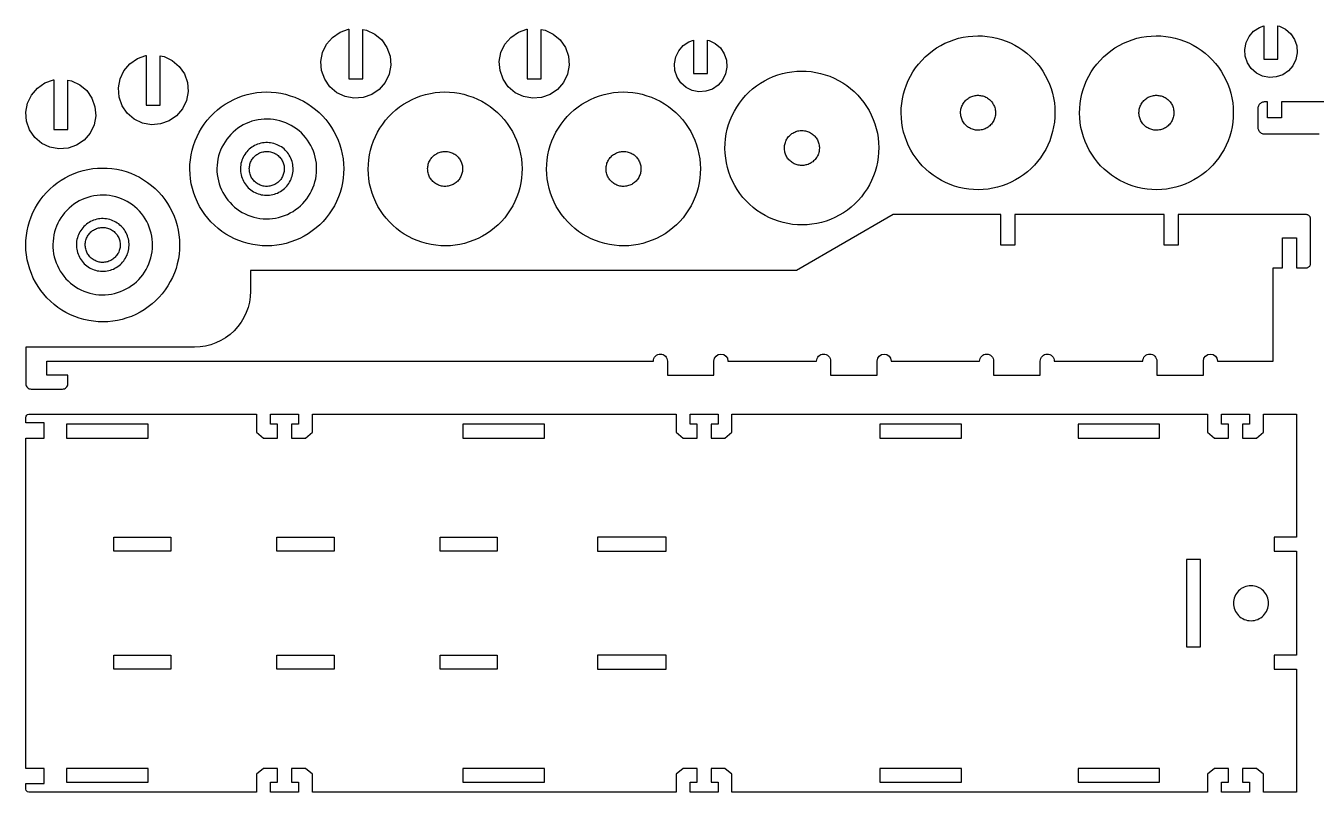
# Model space of a CAD drawing. Extents: x 0.7 to 47.3, y 0.7 to 14.4.
# Drawn here: x 0.72 to 23.79, y 0.72 to 14.42 of the extents above; entities that cross this region are included whole.
import ezdxf

# ---------------------------------------------------------------- set-up
doc = ezdxf.new("R2010")
doc.units = 0
doc.header["$MEASUREMENT"] = 0
for name, color, linetype in [('EXT', 1, 'CONTINUOUS'), ('INT', 150, 'CONTINUOUS'), ('POCKET_1_1MM', 105, 'CONTINUOUS')]:
    doc.layers.add(name, color=color, linetype=linetype)

msp = doc.modelspace()

# ---------------------------------------------------------------- linework, layer by layer
at = {"layer": 'EXT'}
for points in [[(7.037, 13.28), (6.903, 13.188), (6.749, 13.133), (6.586, 13.12), (6.426, 13.15), (6.279, 13.22), (6.155, 13.326), (6.062, 13.461), (6.008, 13.615), (5.995, 13.777), (6.025, 13.938), (6.095, 14.085), (6.201, 14.209), (6.336, 14.301), (6.489, 14.356), (6.494, 14.356), (6.494, 13.468), (6.744, 13.468), (6.744, 14.352), (6.812, 14.339), (6.96, 14.269), (7.084, 14.163), (7.176, 14.028), (7.231, 13.874), (7.243, 13.712), (7.214, 13.551), (7.143, 13.404)], [(10.226, 13.28), (10.092, 13.188), (9.938, 13.133), (9.775, 13.12), (9.615, 13.15), (9.468, 13.22), (9.344, 13.326), (9.251, 13.461), (9.197, 13.615), (9.184, 13.777), (9.214, 13.938), (9.284, 14.085), (9.39, 14.209), (9.525, 14.301), (9.678, 14.356), (9.683, 14.356), (9.683, 13.468), (9.933, 13.468), (9.933, 14.352), (10.001, 14.339), (10.149, 14.269), (10.273, 14.163), (10.365, 14.028), (10.42, 13.874), (10.432, 13.712), (10.403, 13.551), (10.332, 13.404)], [(23.292, 13.611), (23.19, 13.542), (23.073, 13.503), (22.951, 13.494), (22.83, 13.518), (22.72, 13.572), (22.627, 13.653), (22.559, 13.755), (22.519, 13.872), (22.511, 13.994), (22.535, 14.115), (22.589, 14.225), (22.67, 14.318), (22.772, 14.386), (22.855, 14.415), (22.855, 13.819), (23.105, 13.819), (23.105, 14.415), (23.131, 14.41), (23.242, 14.356), (23.334, 14.275), (23.403, 14.173), (23.442, 14.057), (23.451, 13.934), (23.427, 13.814), (23.373, 13.703)], [(13.095, 13.355), (12.993, 13.286), (12.877, 13.247), (12.754, 13.238), (12.633, 13.262), (12.523, 13.316), (12.43, 13.397), (12.362, 13.499), (12.322, 13.616), (12.314, 13.738), (12.338, 13.859), (12.392, 13.969), (12.473, 14.062), (12.575, 14.13), (12.658, 14.159), (12.658, 13.563), (12.908, 13.563), (12.908, 14.16), (12.934, 14.154), (13.045, 14.1), (13.137, 14.019), (13.206, 13.917), (13.245, 13.801), (13.254, 13.678), (13.23, 13.558), (13.176, 13.447)], [(16.807, 11.854), (16.746, 11.915), (16.688, 11.98), (16.635, 12.048), (16.586, 12.119), (16.542, 12.193), (16.502, 12.27), (16.467, 12.349), (16.438, 12.43), (16.413, 12.513), (16.394, 12.597), (16.38, 12.682), (16.372, 12.768), (16.368, 12.855), (16.371, 12.941), (16.378, 13.027), (16.391, 13.112), (16.41, 13.197), (16.434, 13.28), (16.462, 13.361), (16.496, 13.441), (16.535, 13.518), (16.579, 13.592), (16.627, 13.664), (16.68, 13.733), (16.736, 13.798), (16.797, 13.859), (16.862, 13.917), (16.93, 13.97), (17.001, 14.019), (17.075, 14.063), (17.152, 14.103), (17.231, 14.137), (17.312, 14.167), (17.395, 14.192), (17.479, 14.211), (17.564, 14.225), (17.65, 14.233), (17.737, 14.236), (17.823, 14.234), (17.909, 14.227), (17.994, 14.213), (18.079, 14.195), (18.162, 14.171), (18.243, 14.142), (18.323, 14.109), (18.4, 14.07), (18.474, 14.026), (18.546, 13.978), (18.615, 13.925), (18.68, 13.869), (18.741, 13.808), (18.798, 13.743), (18.852, 13.675), (18.901, 13.604), (18.945, 13.53), (18.985, 13.453), (19.019, 13.374), (19.049, 13.293), (19.073, 13.21), (19.093, 13.126), (19.107, 13.041), (19.115, 12.955), (19.118, 12.868), (19.116, 12.782), (19.108, 12.696), (19.095, 12.611), (19.077, 12.526), (19.053, 12.443), (19.024, 12.362), (18.99, 12.282), (18.952, 12.205), (18.908, 12.131), (18.86, 12.059), (18.807, 11.99), (18.75, 11.925), (18.69, 11.864), (18.625, 11.806), (18.557, 11.753), (18.486, 11.704), (18.412, 11.66), (18.335, 11.62), (18.256, 11.586), (18.175, 11.556), (18.092, 11.531), (18.008, 11.512), (17.923, 11.498), (17.837, 11.49), (17.75, 11.487), (17.664, 11.489), (17.578, 11.496), (17.493, 11.51), (17.408, 11.528), (17.325, 11.552), (17.244, 11.581), (17.164, 11.614), (17.087, 11.653), (17.012, 11.697), (16.941, 11.745), (16.872, 11.798)], [(19.996, 11.854), (19.935, 11.915), (19.877, 11.98), (19.824, 12.048), (19.775, 12.119), (19.731, 12.193), (19.691, 12.27), (19.656, 12.349), (19.627, 12.43), (19.602, 12.513), (19.583, 12.597), (19.569, 12.682), (19.561, 12.768), (19.557, 12.855), (19.56, 12.941), (19.567, 13.027), (19.58, 13.112), (19.599, 13.197), (19.623, 13.28), (19.651, 13.361), (19.685, 13.441), (19.724, 13.518), (19.768, 13.592), (19.816, 13.664), (19.869, 13.733), (19.925, 13.798), (19.986, 13.859), (20.051, 13.917), (20.119, 13.97), (20.19, 14.019), (20.264, 14.063), (20.341, 14.103), (20.42, 14.137), (20.501, 14.167), (20.584, 14.192), (20.668, 14.211), (20.753, 14.225), (20.839, 14.233), (20.925, 14.236), (21.012, 14.234), (21.098, 14.227), (21.183, 14.213), (21.268, 14.195), (21.351, 14.171), (21.432, 14.142), (21.512, 14.109), (21.589, 14.07), (21.663, 14.026), (21.735, 13.978), (21.804, 13.925), (21.869, 13.869), (21.93, 13.808), (21.987, 13.743), (22.041, 13.675), (22.09, 13.604), (22.134, 13.53), (22.174, 13.453), (22.208, 13.374), (22.238, 13.293), (22.262, 13.21), (22.282, 13.126), (22.296, 13.041), (22.304, 12.955), (22.307, 12.868), (22.305, 12.782), (22.297, 12.696), (22.284, 12.611), (22.266, 12.526), (22.242, 12.443), (22.213, 12.362), (22.179, 12.282), (22.141, 12.205), (22.097, 12.131), (22.049, 12.059), (21.996, 11.99), (21.939, 11.925), (21.879, 11.864), (21.814, 11.806), (21.746, 11.753), (21.675, 11.704), (21.601, 11.66), (21.524, 11.62), (21.445, 11.586), (21.364, 11.556), (21.281, 11.531), (21.197, 11.512), (21.112, 11.498), (21.026, 11.49), (20.939, 11.487), (20.853, 11.489), (20.767, 11.496), (20.681, 11.51), (20.597, 11.528), (20.514, 11.552), (20.433, 11.581), (20.353, 11.614), (20.276, 11.653), (20.201, 11.697), (20.13, 11.745), (20.061, 11.798)], [(3.415, 12.808), (3.281, 12.715), (3.127, 12.661), (2.964, 12.648), (2.804, 12.678), (2.657, 12.748), (2.533, 12.854), (2.44, 12.988), (2.386, 13.142), (2.373, 13.305), (2.403, 13.465), (2.473, 13.612), (2.579, 13.737), (2.714, 13.829), (2.867, 13.883), (2.872, 13.883), (2.872, 12.996), (3.122, 12.996), (3.122, 13.879), (3.19, 13.866), (3.338, 13.796), (3.462, 13.69), (3.554, 13.556), (3.609, 13.402), (3.621, 13.239), (3.592, 13.079), (3.521, 12.932)], [(1.762, 12.374), (1.627, 12.282), (1.474, 12.228), (1.311, 12.215), (1.15, 12.245), (1.003, 12.315), (0.879, 12.421), (0.787, 12.555), (0.732, 12.709), (0.72, 12.872), (0.749, 13.032), (0.82, 13.179), (0.926, 13.303), (1.06, 13.396), (1.214, 13.45), (1.218, 13.45), (1.218, 12.563), (1.468, 12.563), (1.468, 13.446), (1.537, 13.433), (1.684, 13.363), (1.808, 13.257), (1.901, 13.123), (1.955, 12.969), (1.968, 12.806), (1.938, 12.646), (1.868, 12.498)], [(13.658, 11.225), (13.596, 11.285), (13.539, 11.35), (13.485, 11.418), (13.437, 11.489), (13.392, 11.563), (13.353, 11.64), (13.318, 11.719), (13.288, 11.8), (13.264, 11.883), (13.244, 11.967), (13.231, 12.052), (13.222, 12.138), (13.219, 12.225), (13.221, 12.311), (13.229, 12.397), (13.242, 12.482), (13.26, 12.567), (13.284, 12.65), (13.313, 12.731), (13.347, 12.811), (13.386, 12.888), (13.429, 12.963), (13.477, 13.034), (13.53, 13.103), (13.587, 13.168), (13.648, 13.229), (13.712, 13.287), (13.78, 13.34), (13.851, 13.389), (13.925, 13.433), (14.002, 13.473), (14.081, 13.507), (14.162, 13.537), (14.245, 13.562), (14.329, 13.581), (14.415, 13.595), (14.501, 13.603), (14.587, 13.607), (14.673, 13.604), (14.759, 13.597), (14.845, 13.583), (14.929, 13.565), (15.012, 13.541), (15.094, 13.513), (15.173, 13.479), (15.25, 13.44), (15.325, 13.396), (15.396, 13.348), (15.465, 13.295), (15.53, 13.239), (15.591, 13.178), (15.649, 13.113), (15.702, 13.045), (15.751, 12.974), (15.795, 12.9), (15.835, 12.823), (15.87, 12.744), (15.899, 12.663), (15.924, 12.58), (15.943, 12.496), (15.957, 12.411), (15.966, 12.325), (15.969, 12.238), (15.966, 12.152), (15.959, 12.066), (15.946, 11.981), (15.927, 11.896), (15.904, 11.813), (15.875, 11.732), (15.841, 11.652), (15.802, 11.575), (15.758, 11.501), (15.71, 11.429), (15.658, 11.36), (15.601, 11.295), (15.54, 11.234), (15.476, 11.177), (15.408, 11.123), (15.336, 11.074), (15.262, 11.03), (15.185, 10.99), (15.106, 10.956), (15.025, 10.926), (14.942, 10.902), (14.858, 10.882), (14.773, 10.868), (14.687, 10.86), (14.601, 10.857), (14.514, 10.859), (14.428, 10.867), (14.343, 10.88), (14.259, 10.898), (14.175, 10.922), (14.094, 10.951), (14.015, 10.985), (13.937, 11.023), (13.863, 11.067), (13.791, 11.115), (13.723, 11.168)], [(4.091, 10.851), (4.029, 10.911), (3.972, 10.976), (3.919, 11.044), (3.87, 11.115), (3.825, 11.189), (3.786, 11.266), (3.751, 11.345), (3.721, 11.426), (3.697, 11.509), (3.678, 11.593), (3.664, 11.678), (3.655, 11.764), (3.652, 11.851), (3.654, 11.937), (3.662, 12.023), (3.675, 12.108), (3.693, 12.193), (3.717, 12.276), (3.746, 12.357), (3.78, 12.437), (3.819, 12.514), (3.862, 12.589), (3.91, 12.66), (3.963, 12.729), (4.02, 12.794), (4.081, 12.855), (4.145, 12.913), (4.213, 12.966), (4.284, 13.015), (4.358, 13.059), (4.435, 13.099), (4.514, 13.133), (4.595, 13.163), (4.678, 13.188), (4.762, 13.207), (4.848, 13.221), (4.934, 13.229), (5.02, 13.233), (5.106, 13.23), (5.192, 13.223), (5.278, 13.209), (5.362, 13.191), (5.445, 13.167), (5.527, 13.139), (5.606, 13.105), (5.683, 13.066), (5.758, 13.022), (5.829, 12.974), (5.898, 12.921), (5.963, 12.865), (6.024, 12.804), (6.082, 12.739), (6.135, 12.671), (6.184, 12.6), (6.228, 12.526), (6.268, 12.449), (6.303, 12.37), (6.332, 12.289), (6.357, 12.206), (6.376, 12.122), (6.39, 12.037), (6.399, 11.951), (6.402, 11.864), (6.4, 11.778), (6.392, 11.692), (6.379, 11.607), (6.36, 11.522), (6.337, 11.439), (6.308, 11.358), (6.274, 11.278), (6.235, 11.201), (6.191, 11.127), (6.143, 11.055), (6.091, 10.986), (6.034, 10.921), (5.973, 10.86), (5.909, 10.803), (5.841, 10.749), (5.769, 10.7), (5.695, 10.656), (5.619, 10.616), (5.539, 10.582), (5.458, 10.552), (5.375, 10.527), (5.291, 10.508), (5.206, 10.494), (5.12, 10.486), (5.034, 10.483), (4.947, 10.485), (4.861, 10.493), (4.776, 10.506), (4.692, 10.524), (4.609, 10.548), (4.527, 10.577), (4.448, 10.611), (4.37, 10.649), (4.296, 10.693), (4.224, 10.741), (4.156, 10.794)], [(7.28, 10.851), (7.218, 10.911), (7.161, 10.976), (7.107, 11.044), (7.059, 11.115), (7.014, 11.189), (6.975, 11.266), (6.94, 11.345), (6.91, 11.426), (6.886, 11.509), (6.866, 11.593), (6.853, 11.678), (6.844, 11.764), (6.841, 11.851), (6.843, 11.937), (6.851, 12.023), (6.864, 12.108), (6.882, 12.193), (6.906, 12.276), (6.935, 12.357), (6.969, 12.437), (7.008, 12.514), (7.051, 12.589), (7.099, 12.66), (7.152, 12.729), (7.209, 12.794), (7.27, 12.855), (7.334, 12.913), (7.402, 12.966), (7.473, 13.015), (7.547, 13.059), (7.624, 13.099), (7.703, 13.133), (7.784, 13.163), (7.867, 13.188), (7.951, 13.207), (8.037, 13.221), (8.123, 13.229), (8.209, 13.233), (8.295, 13.23), (8.381, 13.223), (8.467, 13.209), (8.551, 13.191), (8.634, 13.167), (8.716, 13.139), (8.795, 13.105), (8.872, 13.066), (8.947, 13.022), (9.018, 12.974), (9.087, 12.921), (9.152, 12.865), (9.213, 12.804), (9.271, 12.739), (9.324, 12.671), (9.373, 12.6), (9.417, 12.526), (9.457, 12.449), (9.492, 12.37), (9.521, 12.289), (9.546, 12.206), (9.565, 12.122), (9.579, 12.037), (9.588, 11.951), (9.591, 11.864), (9.589, 11.778), (9.581, 11.692), (9.568, 11.607), (9.549, 11.522), (9.526, 11.439), (9.497, 11.358), (9.463, 11.278), (9.424, 11.201), (9.38, 11.127), (9.332, 11.055), (9.28, 10.986), (9.223, 10.921), (9.162, 10.86), (9.098, 10.803), (9.03, 10.749), (8.958, 10.7), (8.884, 10.656), (8.808, 10.616), (8.728, 10.582), (8.647, 10.552), (8.564, 10.527), (8.48, 10.508), (8.395, 10.494), (8.309, 10.486), (8.223, 10.483), (8.136, 10.485), (8.05, 10.493), (7.965, 10.506), (7.881, 10.524), (7.797, 10.548), (7.716, 10.577), (7.637, 10.611), (7.559, 10.649), (7.485, 10.693), (7.413, 10.741), (7.345, 10.794)], [(10.469, 10.851), (10.407, 10.911), (10.35, 10.976), (10.296, 11.044), (10.248, 11.115), (10.203, 11.189), (10.164, 11.266), (10.129, 11.345), (10.099, 11.426), (10.075, 11.509), (10.055, 11.593), (10.042, 11.678), (10.033, 11.764), (10.03, 11.851), (10.032, 11.937), (10.04, 12.023), (10.053, 12.108), (10.071, 12.193), (10.095, 12.276), (10.124, 12.357), (10.158, 12.437), (10.197, 12.514), (10.24, 12.589), (10.288, 12.66), (10.341, 12.729), (10.398, 12.794), (10.459, 12.855), (10.523, 12.913), (10.591, 12.966), (10.662, 13.015), (10.736, 13.059), (10.813, 13.099), (10.892, 13.133), (10.973, 13.163), (11.056, 13.188), (11.14, 13.207), (11.226, 13.221), (11.312, 13.229), (11.398, 13.233), (11.484, 13.23), (11.57, 13.223), (11.656, 13.209), (11.74, 13.191), (11.823, 13.167), (11.905, 13.139), (11.984, 13.105), (12.061, 13.066), (12.136, 13.022), (12.207, 12.974), (12.276, 12.921), (12.341, 12.865), (12.402, 12.804), (12.46, 12.739), (12.513, 12.671), (12.562, 12.6), (12.606, 12.526), (12.646, 12.449), (12.681, 12.37), (12.71, 12.289), (12.735, 12.206), (12.754, 12.122), (12.768, 12.037), (12.777, 11.951), (12.78, 11.864), (12.778, 11.778), (12.77, 11.692), (12.757, 11.607), (12.738, 11.522), (12.715, 11.439), (12.686, 11.358), (12.652, 11.278), (12.613, 11.201), (12.569, 11.127), (12.521, 11.055), (12.469, 10.986), (12.412, 10.921), (12.351, 10.86), (12.287, 10.803), (12.219, 10.749), (12.147, 10.7), (12.073, 10.656), (11.996, 10.616), (11.917, 10.582), (11.836, 10.552), (11.753, 10.527), (11.669, 10.508), (11.584, 10.494), (11.498, 10.486), (11.412, 10.483), (11.325, 10.485), (11.239, 10.493), (11.154, 10.506), (11.07, 10.524), (10.986, 10.548), (10.905, 10.577), (10.826, 10.611), (10.748, 10.649), (10.674, 10.693), (10.602, 10.741), (10.534, 10.794)], [(1.158, 9.492), (1.096, 9.553), (1.039, 9.618), (0.985, 9.686), (0.937, 9.757), (0.892, 9.831), (0.853, 9.908), (0.818, 9.987), (0.788, 10.068), (0.764, 10.151), (0.744, 10.235), (0.731, 10.32), (0.722, 10.406), (0.719, 10.492), (0.721, 10.579), (0.729, 10.665), (0.742, 10.75), (0.76, 10.835), (0.784, 10.918), (0.813, 10.999), (0.847, 11.079), (0.886, 11.156), (0.929, 11.23), (0.977, 11.302), (1.03, 11.37), (1.087, 11.436), (1.148, 11.497), (1.212, 11.554), (1.28, 11.608), (1.351, 11.657), (1.425, 11.701), (1.502, 11.74), (1.581, 11.775), (1.662, 11.805), (1.745, 11.829), (1.829, 11.849), (1.915, 11.863), (2.001, 11.871), (2.087, 11.874), (2.173, 11.872), (2.259, 11.864), (2.345, 11.851), (2.429, 11.833), (2.512, 11.809), (2.594, 11.78), (2.673, 11.746), (2.75, 11.708), (2.825, 11.664), (2.896, 11.616), (2.965, 11.563), (3.03, 11.506), (3.091, 11.446), (3.149, 11.381), (3.202, 11.313), (3.251, 11.242), (3.295, 11.168), (3.335, 11.091), (3.37, 11.012), (3.399, 10.931), (3.424, 10.848), (3.443, 10.764), (3.457, 10.678), (3.466, 10.593), (3.469, 10.506), (3.466, 10.42), (3.459, 10.334), (3.446, 10.248), (3.427, 10.164), (3.404, 10.081), (3.375, 10), (3.341, 9.92), (3.302, 9.843), (3.258, 9.768), (3.21, 9.697), (3.158, 9.628), (3.101, 9.563), (3.04, 9.502), (2.976, 9.444), (2.908, 9.391), (2.836, 9.342), (2.762, 9.298), (2.685, 9.258), (2.606, 9.223), (2.525, 9.194), (2.442, 9.169), (2.358, 9.15), (2.273, 9.136), (2.187, 9.127), (2.101, 9.124), (2.014, 9.127), (1.928, 9.134), (1.843, 9.147), (1.759, 9.166), (1.675, 9.189), (1.594, 9.218), (1.515, 9.252), (1.437, 9.291), (1.363, 9.335), (1.291, 9.383), (1.223, 9.435)]]:
    msp.add_lwpolyline(points, close=True, dxfattribs=at)
msp.add_lwpolyline([(23.959, 13.054), (23.167, 13.054), (23.167, 12.769), (22.917, 12.769), (22.917, 13.054), (22.86, 13.054), (22.845, 13.053), (22.831, 13.05), (22.817, 13.045), (22.803, 13.038), (22.791, 13.03), (22.78, 13.02), (22.77, 13.009), (22.762, 12.997), (22.755, 12.983), (22.75, 12.969), (22.747, 12.954), (22.746, 12.94), (22.746, 12.598), (22.748, 12.583), (22.751, 12.568), (22.756, 12.554), (22.763, 12.54), (22.772, 12.528), (22.782, 12.516), (22.794, 12.507), (22.807, 12.498), (22.821, 12.492), (22.835, 12.487), (22.85, 12.485), (22.866, 12.484), (23.843, 12.484)], dxfattribs=at)
for points in [[(23.022, 10.089), (23.186, 10.089), (23.186, 10.625), (23.436, 10.625), (23.436, 10.089), (23.606, 10.089), (23.617, 10.09), (23.627, 10.092), (23.638, 10.095), (23.647, 10.1), (23.656, 10.106), (23.665, 10.113), (23.672, 10.121), (23.678, 10.13), (23.683, 10.14), (23.686, 10.151), (23.688, 10.161), (23.689, 10.172), (23.689, 10.96), (23.688, 10.971), (23.686, 10.981), (23.683, 10.992), (23.678, 11.001), (23.672, 11.01), (23.665, 11.019), (23.656, 11.026), (23.647, 11.032), (23.638, 11.037), (23.627, 11.04), (23.617, 11.042), (23.606, 11.043), (21.32, 11.043), (21.32, 10.496), (21.07, 10.496), (21.07, 11.043), (18.403, 11.043), (18.403, 10.496), (18.153, 10.496), (18.153, 11.043), (16.228, 11.043), (14.496, 10.042), (4.736, 10.042), (4.736, 9.673, -0.414214), (3.736, 8.673), (0.719, 8.673), (0.719, 8.017, 0.414214), (0.813, 7.923), (1.375, 7.923, 0.414214), (1.469, 8.017), (1.469, 8.173), (1.094, 8.173), (1.094, 8.423), (11.939, 8.424, -0.414214), (12.064, 8.549, -0.414214), (12.189, 8.424), (12.189, 8.174), (13.022, 8.174), (13.022, 8.424, -1), (13.272, 8.424), (14.856, 8.424, -0.414214), (14.981, 8.549, -0.414214), (15.106, 8.424), (15.106, 8.174), (15.939, 8.174), (15.939, 8.424, -1), (16.189, 8.424), (17.772, 8.424, -0.414214), (17.897, 8.549, -0.414214), (18.022, 8.424), (18.022, 8.174), (18.856, 8.174), (18.856, 8.424, -0.414214), (18.981, 8.549, -0.414214), (19.106, 8.424), (20.689, 8.424, -0.414214), (20.814, 8.549, -0.414214), (20.939, 8.424), (20.939, 8.174), (21.772, 8.174), (21.772, 8.424, -1), (22.022, 8.424), (23.022, 8.424)], [(5.719, 7.048), (5.844, 7.153), (5.844, 7.298), (5.844, 7.474), (12.344, 7.474), (12.344, 7.298), (12.344, 7.153), (12.469, 7.048), (12.719, 7.048), (12.719, 7.298), (12.594, 7.298), (12.594, 7.474), (13.094, 7.474), (13.094, 7.298), (12.969, 7.298), (12.969, 7.048), (13.219, 7.048), (13.344, 7.153), (13.344, 7.298), (13.344, 7.474), (21.844, 7.474), (21.844, 7.298), (21.844, 7.153), (21.969, 7.048), (22.219, 7.048), (22.219, 7.298), (22.094, 7.298), (22.094, 7.474), (22.594, 7.474), (22.594, 7.298), (22.469, 7.298), (22.469, 7.048), (22.719, 7.048), (22.844, 7.153), (22.844, 7.298), (22.844, 7.474), (23.436, 7.474), (23.436, 5.276), (23.037, 5.276), (23.037, 5.026), (23.436, 5.026), (23.436, 3.167), (23.037, 3.167), (23.037, 2.917), (23.436, 2.917), (23.436, 0.719), (22.844, 0.719), (22.844, 0.895), (22.844, 1.039), (22.719, 1.145), (22.469, 1.145), (22.469, 0.895), (22.594, 0.895), (22.594, 0.719), (22.094, 0.719), (22.094, 0.895), (22.219, 0.895), (22.219, 1.145), (21.969, 1.145), (21.844, 1.039), (21.844, 0.895), (21.844, 0.719), (13.344, 0.719), (13.344, 0.895), (13.344, 1.039), (13.219, 1.145), (12.969, 1.145), (12.969, 0.895), (13.094, 0.895), (13.094, 0.719), (12.594, 0.719), (12.594, 0.895), (12.719, 0.895), (12.719, 1.145), (12.469, 1.145), (12.344, 1.039), (12.344, 0.895), (12.344, 0.719), (5.844, 0.719), (5.844, 0.895), (5.844, 1.039), (5.719, 1.145), (5.469, 1.145), (5.469, 0.895), (5.594, 0.895), (5.594, 0.719), (5.094, 0.719), (5.094, 0.895), (5.219, 0.895), (5.219, 1.145), (4.969, 1.145), (4.844, 1.039), (4.844, 0.895), (4.844, 0.719), (0.771, 0.719, -0.414214), (0.719, 0.771), (0.719, 0.875), (1.047, 0.875), (1.047, 1.145), (0.719, 1.145), (0.719, 7.048), (1.047, 7.048), (1.047, 7.318), (0.719, 7.318), (0.719, 7.422, -0.414214), (0.771, 7.474), (4.844, 7.474), (4.844, 7.298), (4.844, 7.153), (4.969, 7.048), (5.219, 7.048), (5.219, 7.298), (5.094, 7.298), (5.094, 7.474), (5.594, 7.474), (5.594, 7.298), (5.469, 7.298), (5.469, 7.048)]]:
    msp.add_lwpolyline(points, format="xyb", close=True, dxfattribs=at)
at = {"layer": 'INT'}
for points in [[(17.499, 12.666), (17.487, 12.682), (17.477, 12.699), (17.467, 12.716), (17.458, 12.733), (17.451, 12.751), (17.445, 12.77), (17.439, 12.789), (17.435, 12.808), (17.433, 12.828), (17.431, 12.847), (17.431, 12.867), (17.432, 12.886), (17.434, 12.906), (17.437, 12.925), (17.442, 12.944), (17.448, 12.963), (17.455, 12.982), (17.463, 12.999), (17.472, 13.017), (17.482, 13.033), (17.494, 13.049), (17.506, 13.065), (17.519, 13.079), (17.533, 13.093), (17.548, 13.106), (17.564, 13.117), (17.58, 13.128), (17.598, 13.138), (17.615, 13.147), (17.633, 13.154), (17.652, 13.16), (17.671, 13.165), (17.69, 13.169), (17.71, 13.172), (17.729, 13.174), (17.749, 13.174), (17.768, 13.173), (17.788, 13.171), (17.807, 13.167), (17.826, 13.163), (17.845, 13.157), (17.863, 13.15), (17.881, 13.142), (17.899, 13.133), (17.915, 13.122), (17.931, 13.111), (17.947, 13.099), (17.961, 13.086), (17.975, 13.071), (17.988, 13.057), (17.999, 13.041), (18.01, 13.024), (18.02, 13.007), (18.028, 12.99), (18.036, 12.972), (18.042, 12.953), (18.047, 12.934), (18.051, 12.915), (18.054, 12.895), (18.056, 12.876), (18.056, 12.856), (18.055, 12.837), (18.053, 12.817), (18.049, 12.798), (18.045, 12.779), (18.039, 12.76), (18.032, 12.741), (18.024, 12.724), (18.015, 12.706), (18.004, 12.69), (17.993, 12.674), (17.981, 12.658), (17.967, 12.644), (17.953, 12.63), (17.938, 12.617), (17.923, 12.606), (17.906, 12.595), (17.889, 12.585), (17.872, 12.577), (17.853, 12.569), (17.835, 12.563), (17.816, 12.558), (17.797, 12.554), (17.777, 12.551), (17.758, 12.549), (17.738, 12.549), (17.718, 12.55), (17.699, 12.552), (17.68, 12.556), (17.66, 12.56), (17.642, 12.566), (17.623, 12.573), (17.606, 12.581), (17.588, 12.59), (17.571, 12.601), (17.555, 12.612), (17.54, 12.624), (17.526, 12.637), (17.512, 12.652)], [(20.688, 12.666), (20.676, 12.682), (20.666, 12.699), (20.656, 12.716), (20.647, 12.733), (20.64, 12.751), (20.634, 12.77), (20.628, 12.789), (20.624, 12.808), (20.622, 12.828), (20.62, 12.847), (20.62, 12.867), (20.621, 12.886), (20.623, 12.906), (20.626, 12.925), (20.631, 12.944), (20.637, 12.963), (20.644, 12.982), (20.652, 12.999), (20.661, 13.017), (20.671, 13.033), (20.683, 13.049), (20.695, 13.065), (20.708, 13.079), (20.722, 13.093), (20.737, 13.106), (20.753, 13.117), (20.769, 13.128), (20.787, 13.138), (20.804, 13.147), (20.822, 13.154), (20.841, 13.16), (20.86, 13.165), (20.879, 13.169), (20.899, 13.172), (20.918, 13.174), (20.938, 13.174), (20.957, 13.173), (20.977, 13.171), (20.996, 13.167), (21.015, 13.163), (21.034, 13.157), (21.052, 13.15), (21.07, 13.142), (21.088, 13.133), (21.104, 13.122), (21.12, 13.111), (21.136, 13.099), (21.15, 13.086), (21.164, 13.071), (21.177, 13.057), (21.188, 13.041), (21.199, 13.024), (21.209, 13.007), (21.217, 12.99), (21.225, 12.972), (21.231, 12.953), (21.236, 12.934), (21.24, 12.915), (21.243, 12.895), (21.245, 12.876), (21.245, 12.856), (21.244, 12.837), (21.242, 12.817), (21.238, 12.798), (21.234, 12.779), (21.228, 12.76), (21.221, 12.741), (21.213, 12.724), (21.204, 12.706), (21.193, 12.69), (21.182, 12.674), (21.17, 12.658), (21.156, 12.644), (21.142, 12.63), (21.127, 12.617), (21.112, 12.606), (21.095, 12.595), (21.078, 12.585), (21.061, 12.577), (21.042, 12.569), (21.024, 12.563), (21.005, 12.558), (20.986, 12.554), (20.966, 12.551), (20.947, 12.549), (20.927, 12.549), (20.907, 12.55), (20.888, 12.552), (20.869, 12.556), (20.849, 12.56), (20.831, 12.566), (20.812, 12.573), (20.794, 12.581), (20.777, 12.59), (20.76, 12.601), (20.744, 12.612), (20.729, 12.624), (20.715, 12.637), (20.701, 12.652)], [(14.35, 12.037), (14.338, 12.052), (14.327, 12.069), (14.317, 12.086), (14.309, 12.103), (14.301, 12.122), (14.295, 12.14), (14.29, 12.159), (14.286, 12.178), (14.283, 12.198), (14.282, 12.217), (14.281, 12.237), (14.282, 12.257), (14.284, 12.276), (14.288, 12.295), (14.292, 12.314), (14.298, 12.333), (14.305, 12.352), (14.313, 12.369), (14.323, 12.387), (14.333, 12.404), (14.344, 12.42), (14.356, 12.435), (14.37, 12.449), (14.384, 12.463), (14.399, 12.476), (14.414, 12.488), (14.431, 12.498), (14.448, 12.508), (14.466, 12.517), (14.484, 12.524), (14.502, 12.53), (14.521, 12.536), (14.541, 12.54), (14.56, 12.542), (14.58, 12.544), (14.599, 12.544), (14.619, 12.543), (14.638, 12.541), (14.658, 12.537), (14.677, 12.533), (14.695, 12.527), (14.714, 12.52), (14.732, 12.512), (14.749, 12.503), (14.766, 12.493), (14.782, 12.481), (14.797, 12.469), (14.812, 12.456), (14.825, 12.442), (14.838, 12.427), (14.85, 12.411), (14.86, 12.394), (14.87, 12.377), (14.879, 12.36), (14.886, 12.342), (14.893, 12.323), (14.898, 12.304), (14.902, 12.285), (14.904, 12.265), (14.906, 12.246), (14.906, 12.226), (14.905, 12.207), (14.903, 12.187), (14.9, 12.168), (14.895, 12.149), (14.889, 12.13), (14.882, 12.112), (14.874, 12.094), (14.865, 12.076), (14.855, 12.06), (14.843, 12.044), (14.831, 12.028), (14.818, 12.014), (14.804, 12), (14.789, 11.987), (14.773, 11.976), (14.757, 11.965), (14.74, 11.955), (14.722, 11.947), (14.704, 11.939), (14.685, 11.933), (14.666, 11.928), (14.647, 11.924), (14.628, 11.921), (14.608, 11.919), (14.588, 11.919), (14.569, 11.92), (14.549, 11.922), (14.53, 11.926), (14.511, 11.93), (14.492, 11.936), (14.474, 11.943), (14.456, 11.951), (14.439, 11.96), (14.422, 11.971), (14.406, 11.982), (14.39, 11.994), (14.376, 12.007), (14.362, 12.022)], [(4.783, 11.663), (4.771, 11.678), (4.76, 11.695), (4.75, 11.712), (4.742, 11.729), (4.734, 11.748), (4.728, 11.766), (4.723, 11.785), (4.719, 11.804), (4.716, 11.824), (4.715, 11.843), (4.714, 11.863), (4.715, 11.883), (4.718, 11.902), (4.721, 11.921), (4.726, 11.94), (4.731, 11.959), (4.738, 11.978), (4.746, 11.995), (4.756, 12.013), (4.766, 12.03), (4.777, 12.046), (4.79, 12.061), (4.803, 12.075), (4.817, 12.089), (4.832, 12.102), (4.848, 12.113), (4.864, 12.124), (4.881, 12.134), (4.899, 12.143), (4.917, 12.15), (4.935, 12.156), (4.954, 12.162), (4.974, 12.165), (4.993, 12.168), (5.013, 12.17), (5.032, 12.17), (5.052, 12.169), (5.071, 12.167), (5.091, 12.163), (5.11, 12.159), (5.129, 12.153), (5.147, 12.146), (5.165, 12.138), (5.182, 12.129), (5.199, 12.119), (5.215, 12.107), (5.23, 12.095), (5.245, 12.082), (5.258, 12.068), (5.271, 12.053), (5.283, 12.037), (5.294, 12.02), (5.303, 12.003), (5.312, 11.986), (5.319, 11.968), (5.326, 11.949), (5.331, 11.93), (5.335, 11.911), (5.338, 11.891), (5.339, 11.872), (5.339, 11.852), (5.338, 11.833), (5.336, 11.813), (5.333, 11.794), (5.328, 11.775), (5.322, 11.756), (5.315, 11.738), (5.307, 11.72), (5.298, 11.702), (5.288, 11.686), (5.276, 11.67), (5.264, 11.654), (5.251, 11.64), (5.237, 11.626), (5.222, 11.613), (5.206, 11.602), (5.19, 11.591), (5.173, 11.581), (5.155, 11.573), (5.137, 11.565), (5.118, 11.559), (5.099, 11.554), (5.08, 11.55), (5.061, 11.547), (5.041, 11.545), (5.021, 11.545), (5.002, 11.546), (4.982, 11.548), (4.963, 11.552), (4.944, 11.556), (4.925, 11.562), (4.907, 11.569), (4.889, 11.577), (4.872, 11.586), (4.855, 11.597), (4.839, 11.608), (4.824, 11.62), (4.809, 11.633), (4.795, 11.648)], [(7.972, 11.663), (7.96, 11.678), (7.949, 11.695), (7.939, 11.712), (7.931, 11.729), (7.923, 11.748), (7.917, 11.766), (7.912, 11.785), (7.908, 11.804), (7.905, 11.824), (7.904, 11.843), (7.903, 11.863), (7.904, 11.883), (7.907, 11.902), (7.91, 11.921), (7.915, 11.94), (7.92, 11.959), (7.927, 11.978), (7.935, 11.995), (7.945, 12.013), (7.955, 12.03), (7.966, 12.046), (7.978, 12.061), (7.992, 12.075), (8.006, 12.089), (8.021, 12.102), (8.037, 12.113), (8.053, 12.124), (8.07, 12.134), (8.088, 12.143), (8.106, 12.15), (8.124, 12.156), (8.143, 12.162), (8.163, 12.165), (8.182, 12.168), (8.202, 12.17), (8.221, 12.17), (8.241, 12.169), (8.26, 12.167), (8.28, 12.163), (8.299, 12.159), (8.317, 12.153), (8.336, 12.146), (8.354, 12.138), (8.371, 12.129), (8.388, 12.119), (8.404, 12.107), (8.419, 12.095), (8.434, 12.082), (8.447, 12.068), (8.46, 12.053), (8.472, 12.037), (8.483, 12.02), (8.492, 12.003), (8.501, 11.986), (8.508, 11.968), (8.515, 11.949), (8.52, 11.93), (8.524, 11.911), (8.526, 11.891), (8.528, 11.872), (8.528, 11.852), (8.527, 11.833), (8.525, 11.813), (8.522, 11.794), (8.517, 11.775), (8.511, 11.756), (8.504, 11.738), (8.496, 11.72), (8.487, 11.702), (8.477, 11.686), (8.465, 11.67), (8.453, 11.654), (8.44, 11.64), (8.426, 11.626), (8.411, 11.613), (8.395, 11.602), (8.379, 11.591), (8.362, 11.581), (8.344, 11.573), (8.326, 11.565), (8.307, 11.559), (8.288, 11.554), (8.269, 11.55), (8.25, 11.547), (8.23, 11.545), (8.21, 11.545), (8.191, 11.546), (8.171, 11.548), (8.152, 11.552), (8.133, 11.556), (8.114, 11.562), (8.096, 11.569), (8.078, 11.577), (8.061, 11.586), (8.044, 11.597), (8.028, 11.608), (8.013, 11.62), (7.998, 11.633), (7.984, 11.648)], [(11.161, 11.663), (11.149, 11.678), (11.138, 11.695), (11.128, 11.712), (11.12, 11.729), (11.112, 11.748), (11.106, 11.766), (11.101, 11.785), (11.097, 11.804), (11.094, 11.824), (11.093, 11.843), (11.092, 11.863), (11.093, 11.883), (11.095, 11.902), (11.099, 11.921), (11.104, 11.94), (11.109, 11.959), (11.116, 11.978), (11.124, 11.995), (11.134, 12.013), (11.144, 12.03), (11.155, 12.046), (11.167, 12.061), (11.181, 12.075), (11.195, 12.089), (11.21, 12.102), (11.225, 12.113), (11.242, 12.124), (11.259, 12.134), (11.277, 12.143), (11.295, 12.15), (11.313, 12.156), (11.332, 12.162), (11.352, 12.165), (11.371, 12.168), (11.391, 12.17), (11.41, 12.17), (11.43, 12.169), (11.449, 12.167), (11.469, 12.163), (11.488, 12.159), (11.506, 12.153), (11.525, 12.146), (11.543, 12.138), (11.56, 12.129), (11.577, 12.119), (11.593, 12.107), (11.608, 12.095), (11.623, 12.082), (11.636, 12.068), (11.649, 12.053), (11.661, 12.037), (11.671, 12.02), (11.681, 12.003), (11.69, 11.986), (11.697, 11.968), (11.704, 11.949), (11.709, 11.93), (11.713, 11.911), (11.715, 11.891), (11.717, 11.872), (11.717, 11.852), (11.716, 11.833), (11.714, 11.813), (11.711, 11.794), (11.706, 11.775), (11.7, 11.756), (11.693, 11.738), (11.685, 11.72), (11.676, 11.702), (11.666, 11.686), (11.654, 11.67), (11.642, 11.654), (11.629, 11.64), (11.615, 11.626), (11.6, 11.613), (11.584, 11.602), (11.568, 11.591), (11.551, 11.581), (11.533, 11.573), (11.515, 11.565), (11.496, 11.559), (11.477, 11.554), (11.458, 11.55), (11.439, 11.547), (11.419, 11.545), (11.399, 11.545), (11.38, 11.546), (11.36, 11.548), (11.341, 11.552), (11.322, 11.556), (11.303, 11.562), (11.285, 11.569), (11.267, 11.577), (11.25, 11.586), (11.233, 11.597), (11.217, 11.608), (11.202, 11.62), (11.187, 11.633), (11.173, 11.648)], [(1.85, 10.304), (1.838, 10.32), (1.827, 10.336), (1.817, 10.353), (1.809, 10.371), (1.801, 10.389), (1.795, 10.408), (1.79, 10.427), (1.786, 10.446), (1.783, 10.465), (1.782, 10.485), (1.781, 10.505), (1.782, 10.524), (1.784, 10.544), (1.788, 10.563), (1.792, 10.582), (1.798, 10.601), (1.805, 10.619), (1.813, 10.637), (1.823, 10.655), (1.833, 10.671), (1.844, 10.687), (1.856, 10.703), (1.87, 10.717), (1.884, 10.731), (1.899, 10.743), (1.914, 10.755), (1.931, 10.766), (1.948, 10.776), (1.966, 10.784), (1.984, 10.792), (2.002, 10.798), (2.021, 10.803), (2.041, 10.807), (2.06, 10.81), (2.08, 10.811), (2.099, 10.812), (2.119, 10.811), (2.138, 10.809), (2.158, 10.805), (2.177, 10.801), (2.195, 10.795), (2.214, 10.788), (2.232, 10.78), (2.249, 10.771), (2.266, 10.76), (2.282, 10.749), (2.297, 10.737), (2.312, 10.723), (2.325, 10.709), (2.338, 10.694), (2.35, 10.679), (2.36, 10.662), (2.37, 10.645), (2.379, 10.627), (2.386, 10.609), (2.393, 10.591), (2.398, 10.572), (2.402, 10.553), (2.404, 10.533), (2.406, 10.514), (2.406, 10.494), (2.405, 10.474), (2.403, 10.455), (2.4, 10.435), (2.395, 10.416), (2.389, 10.398), (2.382, 10.379), (2.374, 10.361), (2.365, 10.344), (2.355, 10.327), (2.343, 10.311), (2.331, 10.296), (2.318, 10.282), (2.304, 10.268), (2.289, 10.255), (2.273, 10.243), (2.257, 10.233), (2.24, 10.223), (2.222, 10.214), (2.204, 10.207), (2.185, 10.2), (2.166, 10.195), (2.147, 10.191), (2.128, 10.189), (2.108, 10.187), (2.088, 10.187), (2.069, 10.188), (2.049, 10.19), (2.03, 10.193), (2.011, 10.198), (1.992, 10.204), (1.974, 10.211), (1.956, 10.219), (1.939, 10.228), (1.922, 10.238), (1.906, 10.25), (1.89, 10.262), (1.876, 10.275), (1.862, 10.289)], [(2.906, 7.048), (2.906, 7.298), (1.448, 7.298), (1.448, 7.048)], [(9.99, 7.048), (9.99, 7.298), (8.531, 7.298), (8.531, 7.048)], [(17.448, 7.048), (17.448, 7.298), (15.99, 7.298), (15.99, 7.048)], [(20.99, 7.048), (20.99, 7.298), (19.531, 7.298), (19.531, 7.048)], [(2.292, 5.026), (2.292, 5.276), (3.313, 5.276), (3.313, 5.026)], [(5.208, 5.026), (5.208, 5.276), (6.229, 5.276), (6.229, 5.026)], [(8.125, 5.026), (8.125, 5.276), (9.146, 5.276), (9.146, 5.026)], [(10.937, 5.026), (12.167, 5.026), (12.167, 5.276), (10.937, 5.276)], [(21.469, 3.316), (21.719, 3.316), (21.719, 4.878), (21.469, 4.878)], [(2.292, 2.917), (2.292, 3.167), (3.313, 3.167), (3.313, 2.917)], [(5.208, 3.167), (6.229, 3.167), (6.229, 2.917), (5.208, 2.917)], [(8.125, 3.167), (9.146, 3.167), (9.146, 2.917), (8.125, 2.917)], [(10.937, 2.917), (12.167, 2.917), (12.167, 3.167), (10.937, 3.167)], [(1.448, 1.145), (1.448, 0.895), (2.906, 0.895), (2.906, 1.145)], [(8.531, 1.145), (8.531, 0.895), (9.99, 0.895), (9.99, 1.145)], [(15.99, 1.145), (15.99, 0.895), (17.448, 0.895), (17.448, 1.145)], [(19.531, 1.145), (19.531, 0.895), (20.99, 0.895), (20.99, 1.145)]]:
    msp.add_lwpolyline(points, close=True, dxfattribs=at)
msp.add_lwpolyline([(22.623, 4.409, 0.414214), (22.311, 4.096, 0.414214), (22.623, 3.784, 0.414214), (22.936, 4.096, 0.414214)], format="xyb", close=True, dxfattribs=at)
at = {"layer": 'POCKET_1_1MM'}
for points in [[(4.409, 11.215), (4.451, 11.177), (4.494, 11.142), (4.54, 11.11), (4.588, 11.081), (4.638, 11.055), (4.689, 11.032), (4.741, 11.013), (4.795, 10.997), (4.85, 10.984), (4.905, 10.974), (4.961, 10.968), (5.017, 10.966), (5.073, 10.967), (5.128, 10.972), (5.184, 10.98), (5.239, 10.991), (5.293, 11.006), (5.345, 11.025), (5.397, 11.046), (5.447, 11.071), (5.496, 11.099), (5.543, 11.13), (5.587, 11.164), (5.63, 11.201), (5.67, 11.24), (5.707, 11.281), (5.742, 11.325), (5.774, 11.371), (5.803, 11.419), (5.829, 11.469), (5.852, 11.52), (5.872, 11.572), (5.888, 11.626), (5.901, 11.68), (5.91, 11.736), (5.916, 11.791), (5.918, 11.847), (5.917, 11.903), (5.913, 11.959), (5.905, 12.014), (5.893, 12.069), (5.878, 12.123), (5.86, 12.176), (5.838, 12.228), (5.813, 12.278), (5.785, 12.327), (5.754, 12.373), (5.72, 12.418), (5.684, 12.46), (5.645, 12.5), (5.603, 12.538), (5.559, 12.573), (5.513, 12.605), (5.465, 12.634), (5.416, 12.66), (5.365, 12.683), (5.312, 12.702), (5.259, 12.719), (5.204, 12.731), (5.149, 12.741), (5.093, 12.747), (5.037, 12.749), (4.981, 12.748), (4.925, 12.743), (4.87, 12.735), (4.815, 12.724), (4.761, 12.709), (4.708, 12.69), (4.657, 12.669), (4.606, 12.644), (4.558, 12.616), (4.511, 12.585), (4.466, 12.551), (4.424, 12.515), (4.384, 12.475), (4.346, 12.434), (4.312, 12.39), (4.28, 12.344), (4.251, 12.296), (4.225, 12.247), (4.202, 12.195), (4.182, 12.143), (4.166, 12.089), (4.153, 12.035), (4.144, 11.98), (4.138, 11.924), (4.135, 11.868), (4.136, 11.812), (4.141, 11.756), (4.149, 11.701), (4.161, 11.646), (4.176, 11.592), (4.194, 11.539), (4.216, 11.487), (4.241, 11.437), (4.269, 11.389), (4.299, 11.342), (4.333, 11.297), (4.37, 11.255)], [(4.697, 11.521), (4.719, 11.501), (4.742, 11.483), (4.766, 11.466), (4.791, 11.45), (4.817, 11.436), (4.844, 11.424), (4.872, 11.413), (4.9, 11.404), (4.929, 11.397), (4.958, 11.392), (4.987, 11.388), (5.017, 11.387), (5.046, 11.387), (5.076, 11.389), (5.105, 11.393), (5.134, 11.399), (5.163, 11.407), (5.191, 11.416), (5.218, 11.427), (5.245, 11.44), (5.27, 11.455), (5.295, 11.471), (5.319, 11.488), (5.342, 11.507), (5.363, 11.528), (5.383, 11.55), (5.402, 11.573), (5.419, 11.597), (5.434, 11.622), (5.448, 11.648), (5.461, 11.675), (5.471, 11.702), (5.48, 11.731), (5.487, 11.759), (5.493, 11.788), (5.496, 11.818), (5.498, 11.847), (5.497, 11.877), (5.495, 11.906), (5.491, 11.936), (5.485, 11.965), (5.478, 11.993), (5.468, 12.021), (5.457, 12.049), (5.444, 12.075), (5.43, 12.101), (5.414, 12.126), (5.396, 12.15), (5.377, 12.172), (5.357, 12.194), (5.335, 12.214), (5.312, 12.232), (5.288, 12.25), (5.263, 12.265), (5.237, 12.279), (5.21, 12.291), (5.182, 12.302), (5.154, 12.311), (5.125, 12.318), (5.096, 12.323), (5.067, 12.327), (5.037, 12.328), (5.008, 12.328), (4.978, 12.326), (4.949, 12.322), (4.92, 12.316), (4.891, 12.308), (4.863, 12.299), (4.836, 12.288), (4.809, 12.275), (4.783, 12.26), (4.758, 12.244), (4.735, 12.227), (4.712, 12.208), (4.691, 12.187), (4.671, 12.166), (4.652, 12.143), (4.635, 12.118), (4.619, 12.093), (4.605, 12.067), (4.593, 12.04), (4.582, 12.013), (4.573, 11.985), (4.566, 11.956), (4.561, 11.927), (4.558, 11.897), (4.556, 11.868), (4.556, 11.838), (4.559, 11.809), (4.563, 11.779), (4.568, 11.75), (4.576, 11.722), (4.585, 11.694), (4.597, 11.666), (4.609, 11.64), (4.624, 11.614), (4.64, 11.589), (4.658, 11.565), (4.677, 11.543)], [(1.476, 9.856), (1.517, 9.819), (1.561, 9.784), (1.607, 9.752), (1.655, 9.723), (1.705, 9.697), (1.756, 9.674), (1.808, 9.655), (1.862, 9.638), (1.917, 9.625), (1.972, 9.616), (2.027, 9.61), (2.083, 9.608), (2.139, 9.609), (2.195, 9.613), (2.251, 9.622), (2.305, 9.633), (2.359, 9.648), (2.412, 9.666), (2.464, 9.688), (2.514, 9.713), (2.563, 9.741), (2.609, 9.772), (2.654, 9.806), (2.697, 9.842), (2.737, 9.881), (2.774, 9.923), (2.809, 9.967), (2.841, 10.013), (2.87, 10.061), (2.896, 10.11), (2.919, 10.161), (2.939, 10.214), (2.955, 10.268), (2.968, 10.322), (2.977, 10.377), (2.983, 10.433), (2.985, 10.489), (2.984, 10.545), (2.98, 10.601), (2.972, 10.656), (2.96, 10.711), (2.945, 10.765), (2.927, 10.818), (2.905, 10.87), (2.88, 10.92), (2.852, 10.968), (2.821, 11.015), (2.787, 11.06), (2.751, 11.102), (2.712, 11.142), (2.67, 11.18), (2.626, 11.215), (2.58, 11.247), (2.532, 11.276), (2.483, 11.302), (2.432, 11.324), (2.379, 11.344), (2.326, 11.36), (2.271, 11.373), (2.216, 11.383), (2.16, 11.388), (2.104, 11.391), (2.048, 11.39), (1.992, 11.385), (1.937, 11.377), (1.882, 11.365), (1.828, 11.35), (1.775, 11.332), (1.724, 11.31), (1.673, 11.286), (1.625, 11.258), (1.578, 11.227), (1.533, 11.193), (1.491, 11.156), (1.451, 11.117), (1.413, 11.076), (1.379, 11.032), (1.347, 10.986), (1.317, 10.938), (1.291, 10.888), (1.269, 10.837), (1.249, 10.785), (1.233, 10.731), (1.22, 10.677), (1.211, 10.621), (1.205, 10.566), (1.202, 10.51), (1.203, 10.454), (1.208, 10.398), (1.216, 10.342), (1.228, 10.288), (1.243, 10.234), (1.261, 10.181), (1.283, 10.129), (1.307, 10.079), (1.335, 10.03), (1.366, 9.984), (1.4, 9.939), (1.437, 9.896)], [(1.764, 10.163), (1.786, 10.143), (1.809, 10.124), (1.833, 10.107), (1.858, 10.092), (1.884, 10.078), (1.911, 10.065), (1.939, 10.055), (1.967, 10.046), (1.996, 10.039), (2.025, 10.034), (2.054, 10.03), (2.084, 10.029), (2.113, 10.029), (2.143, 10.031), (2.172, 10.035), (2.201, 10.041), (2.23, 10.048), (2.258, 10.058), (2.285, 10.069), (2.312, 10.082), (2.337, 10.096), (2.362, 10.112), (2.386, 10.13), (2.409, 10.149), (2.43, 10.17), (2.45, 10.191), (2.469, 10.214), (2.486, 10.238), (2.501, 10.264), (2.515, 10.29), (2.528, 10.316), (2.538, 10.344), (2.547, 10.372), (2.554, 10.401), (2.56, 10.43), (2.563, 10.46), (2.565, 10.489), (2.564, 10.519), (2.562, 10.548), (2.558, 10.577), (2.552, 10.606), (2.545, 10.635), (2.535, 10.663), (2.524, 10.69), (2.511, 10.717), (2.497, 10.743), (2.481, 10.768), (2.463, 10.791), (2.444, 10.814), (2.423, 10.835), (2.402, 10.855), (2.379, 10.874), (2.355, 10.891), (2.33, 10.907), (2.303, 10.921), (2.277, 10.933), (2.249, 10.944), (2.221, 10.953), (2.192, 10.96), (2.163, 10.965), (2.134, 10.968), (2.104, 10.97), (2.074, 10.97), (2.045, 10.968), (2.016, 10.964), (1.987, 10.958), (1.958, 10.95), (1.93, 10.941), (1.903, 10.93), (1.876, 10.917), (1.85, 10.902), (1.825, 10.886), (1.802, 10.869), (1.779, 10.849), (1.758, 10.829), (1.738, 10.807), (1.719, 10.784), (1.702, 10.76), (1.686, 10.735), (1.672, 10.709), (1.66, 10.682), (1.649, 10.655), (1.64, 10.626), (1.633, 10.598), (1.628, 10.568), (1.625, 10.539), (1.623, 10.51), (1.623, 10.48), (1.625, 10.45), (1.629, 10.421), (1.635, 10.392), (1.643, 10.364), (1.652, 10.336), (1.664, 10.308), (1.676, 10.282), (1.691, 10.256), (1.707, 10.231), (1.725, 10.207), (1.744, 10.185)]]:
    msp.add_lwpolyline(points, close=True, dxfattribs=at)

doc.saveas('drawing.dxf')
